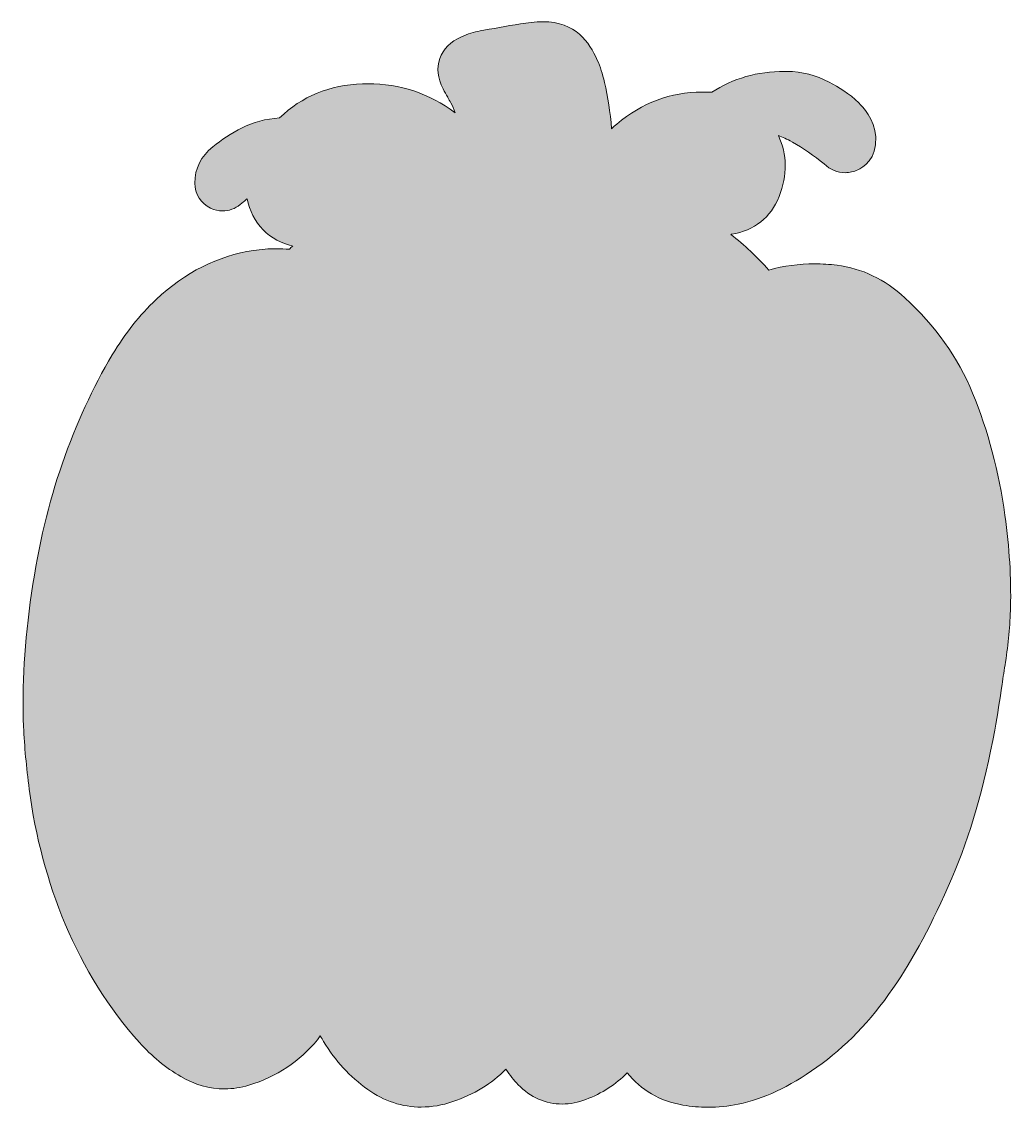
# Model space of a CAD drawing. Header units: inches. Extents: x 792 to 7891, y -1102 to 2748.
# Drawn here: x 6344 to 7259, y -1102 to -98 of the extents above; entities that cross this region are included whole.
import ezdxf

# ---------------------------------------------------------------- set-up
doc = ezdxf.new("R2010")
doc.units = ezdxf.units.IN
doc.header["$MEASUREMENT"] = 0
doc.layers.add('Layer 1', color=7, linetype='Continuous')

msp = doc.modelspace()

# ---------------------------------------------------------------- hatches: boundary and pattern name
at = {"layer": 'Layer 1', "true_color": 0xff8330}
h = msp.add_hatch(color=30, dxfattribs=at)
h.dxf.hatch_style = 2
edge = h.paths.add_edge_path()
edge.add_spline(control_points=[(7257.9, -639.5), (7257.4, -656.4), (7255.9, -673.5), (7253.3, -690.2), (7252.1, -697.2), (7251.1, -704.2), (7250.1, -711), (7248, -724.7), (7245.9, -738.9), (7243.3, -753.1), (7233.7, -805.7), (7220.7, -850.4), (7203.7, -890), (7185.4, -932.4), (7168.6, -963.9), (7149.2, -992), (7128.3, -1022.4), (7105.3, -1046.2), (7078.8, -1064.9), (7052.5, -1083.5), (7030.1, -1094), (7006.2, -1099), (6996.9, -1100.9), (6987.5, -1101.9), (6978.1, -1101.9), (6970.4, -1101.9), (6962.7, -1101.2), (6955.1, -1099.9), (6933.9, -1096.3), (6916.2, -1086), (6903.5, -1070), (6893, -1080.7), (6880.2, -1089), (6865.3, -1094.7), (6858.1, -1097.5), (6850.8, -1098.9), (6843.5, -1098.9), (6828.2, -1098.9), (6814.1, -1092.7), (6802.8, -1081), (6798.7, -1076.8), (6795, -1072.1), (6791.4, -1066.7), (6778.2, -1080.1), (6761.8, -1090.1), (6742.3, -1096.7), (6732.6, -1100), (6722.8, -1101.7), (6713.2, -1101.7), (6695.5, -1101.7), (6678.8, -1096.2), (6663.7, -1085.4), (6647.2, -1073.6), (6633.5, -1058.8), (6622.9, -1041.2), (6621.9, -1039.5), (6620.9, -1037.8), (6619.8, -1035.9), (6618.9, -1037.1), (6618, -1038.3), (6617.1, -1039.4), (6600.8, -1059.6), (6579.5, -1073.7), (6553.7, -1081.5), (6546.4, -1083.7), (6538.8, -1084.9), (6531.4, -1084.9), (6517.4, -1084.9), (6503.8, -1081), (6490.9, -1073.5), (6476.7, -1065.1), (6463.8, -1054.6), (6452.7, -1042.1), (6424.3, -1010.3), (6401.2, -973.5), (6384, -932.5), (6367.6, -893.3), (6356.4, -851.3), (6350.7, -807.7), (6348, -787.3), (6346.3, -768.3), (6345.5, -749.9), (6343.8, -712.3), (6346.2, -671.9), (6352.9, -626.4), (6359.5, -581.7), (6368.7, -542.7), (6381.2, -507.1), (6394.3, -469.4), (6409.4, -436.4), (6427.5, -406.2), (6439.4, -386.2), (6452.7, -369.5), (6468, -355), (6494.8, -329.8), (6525.2, -314.5), (6558.1, -309.6), (6565.2, -308.6), (6572.3, -308), (6579.4, -308), (6583.3, -308), (6587.2, -308.2), (6591.2, -308.5), (6592.2, -307.5), (6593.2, -306.5), (6594.3, -305.5), (6583.9, -303.2), (6574.4, -298.1), (6567, -290.5), (6559.3, -282.7), (6554.3, -272.8), (6552.2, -261.9), (6552, -262), (6551.9, -262.1), (6551.7, -262.3), (6550.8, -262.9), (6549.9, -263.7), (6548.8, -264.7), (6548.8, -264.7), (6545.7, -267.2), (6545.7, -267.2), (6541.1, -271), (6535.3, -273.1), (6529.4, -273.1), (6525.6, -273.1), (6521.8, -272.2), (6518.4, -270.6), (6509.5, -266.4), (6503.8, -257.3), (6503.8, -247.4), (6503.8, -233.9), (6509.6, -222.3), (6520.4, -213.8), (6536.4, -201.2), (6556.1, -188.3), (6582.2, -187.1), (6602.7, -167.1), (6628.5, -156.5), (6658.8, -155.5), (6660.5, -155.4), (6662.1, -155.4), (6663.8, -155.4), (6693.4, -155.4), (6720.5, -164.4), (6744.5, -182.3), (6743.4, -179.1), (6742, -176), (6740.4, -173), (6739.5, -171.4), (6738.6, -169.8), (6737.7, -168.1), (6737.7, -168.1), (6737.6, -168), (6737.6, -168), (6736.3, -165.6), (6734.7, -162.9), (6733.3, -160.1), (6728.2, -150.2), (6727.2, -140.8), (6730.3, -132.1), (6733.4, -123.3), (6740.2, -116.6), (6750.4, -112), (6756.2, -109.4), (6762, -107.6), (6767.5, -106.6), (6767.5, -106.6), (6776, -105.1), (6776, -105.1), (6788.5, -102.8), (6801.5, -100.4), (6814.8, -98.8), (6818.7, -98.3), (6822.2, -98.1), (6825.5, -98.1), (6855.9, -98.1), (6868.4, -117.1), (6875.9, -133.6), (6878.6, -139.6), (6880.7, -146.1), (6882.6, -154.3), (6885.7, -167.7), (6887.8, -181.5), (6889.1, -197), (6890.7, -195.5), (6892.3, -194.1), (6894, -192.7), (6917.2, -173), (6943.7, -163.1), (6972.7, -163.1), (6975.6, -163.1), (6978.6, -163.2), (6981.5, -163.4), (6981.6, -163.4), (6981.6, -163.4), (6981.7, -163.4), (7001.3, -150.5), (7023.9, -144), (7049, -144), (7049, -144), (7050.9, -144.1), (7050.9, -144.1), (7065.4, -144.2), (7078.3, -147.5), (7090.3, -154.1), (7098.9, -158.8), (7108.7, -164.2), (7117.7, -173.2), (7121.2, -176.7), (7132, -187.5), (7133.3, -204.7), (7134.9, -225.2), (7121, -233.2), (7116.7, -235.1), (7113, -236.8), (7109.1, -237.7), (7105.1, -237.7), (7097.9, -237.7), (7091.3, -235), (7085.5, -229.6), (7076.3, -222), (7066.5, -215.2), (7056.2, -209.4), (7051.1, -206.6), (7047, -204.7), (7043.3, -203.3), (7051.5, -220.7), (7051.8, -240), (7044, -259.8), (7036.4, -279.1), (7020.8, -291.4), (7000.1, -294.7), (6999.9, -294.7), (6999.7, -294.7), (6999.4, -294.8), (7012, -304.5), (7023.7, -315.6), (7034.4, -327.7), (7048.2, -323.9), (7062.4, -322), (7076.9, -322), (7083.7, -322), (7090.6, -322.4), (7097.5, -323.3), (7120.4, -326.1), (7141.5, -336.2), (7160.3, -353.4), (7188.3, -379.1), (7209.3, -408.7), (7222.8, -441.5), (7237.1, -476.2), (7247.2, -514.3), (7252.8, -554.5), (7256.9, -584.8), (7258.6, -612.6), (7257.9, -639.5)], knot_values=[0, 0, 0, 0, 1, 1, 1, 2, 2, 2, 3, 3, 3, 4, 4, 4, 5, 5, 5, 6, 6, 6, 7, 7, 7, 8, 8, 8, 9, 9, 9, 10, 10, 10, 11, 11, 11, 12, 12, 12, 13, 13, 13, 14, 14, 14, 15, 15, 15, 16, 16, 16, 17, 17, 17, 18, 18, 18, 19, 19, 19, 20, 20, 20, 21, 21, 21, 22, 22, 22, 23, 23, 23, 24, 24, 24, 25, 25, 25, 26, 26, 26, 27, 27, 27, 28, 28, 28, 29, 29, 29, 30, 30, 30, 31, 31, 31, 32, 32, 32, 33, 33, 33, 34, 34, 34, 35, 35, 35, 36, 36, 36, 37, 37, 37, 38, 38, 38, 39, 39, 39, 40, 40, 40, 41, 41, 41, 42, 42, 42, 43, 43, 43, 44, 44, 44, 45, 45, 45, 46, 46, 46, 47, 47, 47, 48, 48, 48, 49, 49, 49, 50, 50, 50, 51, 51, 51, 52, 52, 52, 53, 53, 53, 54, 54, 54, 55, 55, 55, 56, 56, 56, 57, 57, 57, 58, 58, 58, 59, 59, 59, 60, 60, 60, 61, 61, 61, 62, 62, 62, 63, 63, 63, 64, 64, 64, 65, 65, 65, 66, 66, 66, 67, 67, 67, 68, 68, 68, 69, 69, 69, 70, 70, 70, 71, 71, 71, 72, 72, 72, 73, 73, 73, 74, 74, 74, 75, 75, 75, 76, 76, 76, 77, 77, 77, 78, 78, 78, 79, 79, 79, 80, 80, 80, 81, 81, 81, 82, 82, 82, 83, 83, 83, 84, 84, 84, 85, 85, 85, 85], degree=3, periodic=1)

# ---------------------------------------------------------------- linework, layer by layer
at = {"layer": 'Layer 1', "lineweight": 0}
msp.add_open_spline([(7257.9, -639.5), (7257.4, -656.4), (7255.9, -673.5), (7253.3, -690.2), (7252.1, -697.2), (7251.1, -704.2), (7250.1, -711), (7248, -724.7), (7245.9, -738.9), (7243.3, -753.1), (7233.7, -805.7), (7220.7, -850.4), (7203.7, -890), (7185.4, -932.4), (7168.6, -963.9), (7149.2, -992), (7128.3, -1022.4), (7105.3, -1046.2), (7078.8, -1064.9), (7052.5, -1083.5), (7030.1, -1094), (7006.2, -1099), (6996.9, -1100.9), (6987.5, -1101.9), (6978.1, -1101.9), (6970.4, -1101.9), (6962.7, -1101.2), (6955.1, -1099.9), (6933.9, -1096.3), (6916.2, -1086), (6903.5, -1070), (6893, -1080.7), (6880.2, -1089), (6865.3, -1094.7), (6858.1, -1097.5), (6850.8, -1098.9), (6843.5, -1098.9), (6828.2, -1098.9), (6814.1, -1092.7), (6802.8, -1081), (6798.7, -1076.8), (6795, -1072.1), (6791.4, -1066.7), (6778.2, -1080.1), (6761.8, -1090.1), (6742.3, -1096.7), (6732.6, -1100), (6722.8, -1101.7), (6713.2, -1101.7), (6695.5, -1101.7), (6678.8, -1096.2), (6663.7, -1085.4), (6647.2, -1073.6), (6633.5, -1058.8), (6622.9, -1041.2), (6621.9, -1039.5), (6620.9, -1037.8), (6619.8, -1035.9), (6618.9, -1037.1), (6618, -1038.3), (6617.1, -1039.4), (6600.8, -1059.6), (6579.5, -1073.7), (6553.7, -1081.5), (6546.4, -1083.7), (6538.8, -1084.9), (6531.4, -1084.9), (6517.4, -1084.9), (6503.8, -1081), (6490.9, -1073.5), (6476.7, -1065.1), (6463.8, -1054.6), (6452.7, -1042.1), (6424.3, -1010.3), (6401.2, -973.5), (6384, -932.5), (6367.6, -893.3), (6356.4, -851.3), (6350.7, -807.7), (6348, -787.3), (6346.3, -768.3), (6345.5, -749.9), (6343.8, -712.3), (6346.2, -671.9), (6352.9, -626.4), (6359.5, -581.7), (6368.7, -542.7), (6381.2, -507.1), (6394.3, -469.4), (6409.4, -436.4), (6427.5, -406.2), (6439.4, -386.2), (6452.7, -369.5), (6468, -355), (6494.8, -329.8), (6525.2, -314.5), (6558.1, -309.6), (6565.2, -308.6), (6572.3, -308), (6579.4, -308), (6583.3, -308), (6587.2, -308.2), (6591.2, -308.5), (6592.2, -307.5), (6593.2, -306.5), (6594.3, -305.5), (6583.9, -303.2), (6574.4, -298.1), (6567, -290.5), (6559.3, -282.7), (6554.3, -272.8), (6552.2, -261.9), (6552, -262), (6551.9, -262.1), (6551.7, -262.3), (6550.8, -262.9), (6549.9, -263.7), (6548.8, -264.7), (6548.8, -264.7), (6545.7, -267.2), (6545.7, -267.2), (6541.1, -271), (6535.3, -273.1), (6529.4, -273.1), (6525.6, -273.1), (6521.8, -272.2), (6518.4, -270.6), (6509.5, -266.4), (6503.8, -257.3), (6503.8, -247.4), (6503.8, -233.9), (6509.6, -222.3), (6520.4, -213.8), (6536.4, -201.2), (6556.1, -188.3), (6582.2, -187.1), (6602.7, -167.1), (6628.5, -156.5), (6658.8, -155.5), (6660.5, -155.4), (6662.1, -155.4), (6663.8, -155.4), (6693.4, -155.4), (6720.5, -164.4), (6744.5, -182.3), (6743.4, -179.1), (6742, -176), (6740.4, -173), (6739.5, -171.4), (6738.6, -169.8), (6737.7, -168.1), (6737.7, -168.1), (6737.6, -168), (6737.6, -168), (6736.3, -165.6), (6734.7, -162.9), (6733.3, -160.1), (6728.2, -150.2), (6727.2, -140.8), (6730.3, -132.1), (6733.4, -123.3), (6740.2, -116.6), (6750.4, -112), (6756.2, -109.4), (6762, -107.6), (6767.5, -106.6), (6767.5, -106.6), (6776, -105.1), (6776, -105.1), (6788.5, -102.8), (6801.5, -100.4), (6814.8, -98.8), (6818.7, -98.3), (6822.2, -98.1), (6825.5, -98.1), (6855.9, -98.1), (6868.4, -117.1), (6875.9, -133.6), (6878.6, -139.6), (6880.7, -146.1), (6882.6, -154.3), (6885.7, -167.7), (6887.8, -181.5), (6889.1, -197), (6890.7, -195.5), (6892.3, -194.1), (6894, -192.7), (6917.2, -173), (6943.7, -163.1), (6972.7, -163.1), (6975.6, -163.1), (6978.6, -163.2), (6981.5, -163.4), (6981.6, -163.4), (6981.6, -163.4), (6981.7, -163.4), (7001.3, -150.5), (7023.9, -144), (7049, -144), (7049, -144), (7050.9, -144.1), (7050.9, -144.1), (7065.4, -144.2), (7078.3, -147.5), (7090.3, -154.1), (7098.9, -158.8), (7108.7, -164.2), (7117.7, -173.2), (7121.2, -176.7), (7132, -187.5), (7133.3, -204.7), (7134.9, -225.2), (7121, -233.2), (7116.7, -235.1), (7113, -236.8), (7109.1, -237.7), (7105.1, -237.7), (7097.9, -237.7), (7091.3, -235), (7085.5, -229.6), (7076.3, -222), (7066.5, -215.2), (7056.2, -209.4), (7051.1, -206.6), (7047, -204.7), (7043.3, -203.3), (7051.5, -220.7), (7051.8, -240), (7044, -259.8), (7036.4, -279.1), (7020.8, -291.4), (7000.1, -294.7), (6999.9, -294.7), (6999.7, -294.7), (6999.4, -294.8), (7012, -304.5), (7023.7, -315.6), (7034.4, -327.7), (7048.2, -323.9), (7062.4, -322), (7076.9, -322), (7083.7, -322), (7090.6, -322.4), (7097.5, -323.3), (7120.4, -326.1), (7141.5, -336.2), (7160.3, -353.4), (7188.3, -379.1), (7209.3, -408.7), (7222.8, -441.5), (7237.1, -476.2), (7247.2, -514.3), (7252.8, -554.5), (7256.9, -584.8), (7258.6, -612.6), (7257.9, -639.5)], degree=3, knots=[0, 0, 0, 0, 1, 1, 1, 2, 2, 2, 3, 3, 3, 4, 4, 4, 5, 5, 5, 6, 6, 6, 7, 7, 7, 8, 8, 8, 9, 9, 9, 10, 10, 10, 11, 11, 11, 12, 12, 12, 13, 13, 13, 14, 14, 14, 15, 15, 15, 16, 16, 16, 17, 17, 17, 18, 18, 18, 19, 19, 19, 20, 20, 20, 21, 21, 21, 22, 22, 22, 23, 23, 23, 24, 24, 24, 25, 25, 25, 26, 26, 26, 27, 27, 27, 28, 28, 28, 29, 29, 29, 30, 30, 30, 31, 31, 31, 32, 32, 32, 33, 33, 33, 34, 34, 34, 35, 35, 35, 36, 36, 36, 37, 37, 37, 38, 38, 38, 39, 39, 39, 40, 40, 40, 41, 41, 41, 42, 42, 42, 43, 43, 43, 44, 44, 44, 45, 45, 45, 46, 46, 46, 47, 47, 47, 48, 48, 48, 49, 49, 49, 50, 50, 50, 51, 51, 51, 52, 52, 52, 53, 53, 53, 54, 54, 54, 55, 55, 55, 56, 56, 56, 57, 57, 57, 58, 58, 58, 59, 59, 59, 60, 60, 60, 61, 61, 61, 62, 62, 62, 63, 63, 63, 64, 64, 64, 65, 65, 65, 66, 66, 66, 67, 67, 67, 68, 68, 68, 69, 69, 69, 70, 70, 70, 71, 71, 71, 72, 72, 72, 73, 73, 73, 74, 74, 74, 75, 75, 75, 76, 76, 76, 77, 77, 77, 78, 78, 78, 79, 79, 79, 80, 80, 80, 81, 81, 81, 82, 82, 82, 83, 83, 83, 84, 84, 84, 85, 85, 85, 85], dxfattribs=at)

doc.saveas('drawing.dxf')
